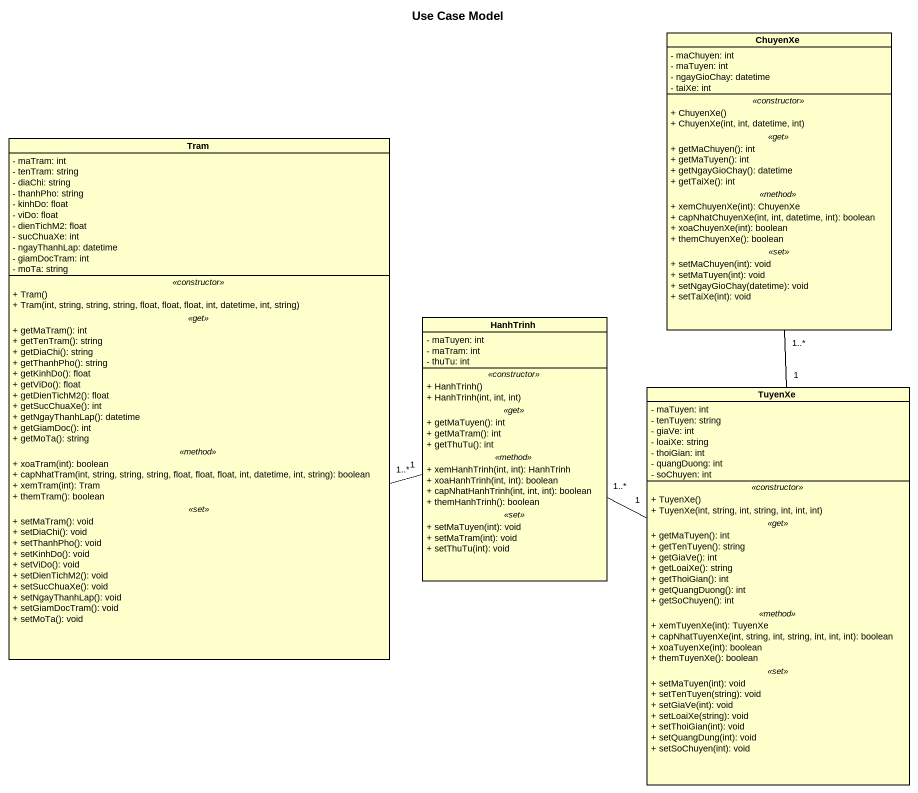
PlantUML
@startuml
title Use Case Model
hide circle
hide empty members
skinparam classAttributeIconSize 0
class ChuyenXe {
  - maChuyen: int
  - maTuyen: int
  - ngayGioChay: datetime
  - taiXe: int
  .. <<constructor>> ..
  + ChuyenXe()
  + ChuyenXe(int, int, datetime, int)
  .. <<get>> ..
  + getMaChuyen(): int
  + getMaTuyen(): int
  + getNgayGioChay(): datetime
  + getTaiXe(): int
  .. <<method>> ..
  + xemChuyenXe(int): ChuyenXe
  + capNhatChuyenXe(int, int, datetime, int): boolean
  + xoaChuyenXe(int): boolean
  + themChuyenXe(): boolean
  .. <<set>> ..
  + setMaChuyen(int): void
  + setMaTuyen(int): void
  + setNgayGioChay(datetime): void
  + setTaiXe(int): void
}
class Tram {
  - maTram: int
  - tenTram: string
  - diaChi: string
  - thanhPho: string
  - kinhDo: float
  - viDo: float
  - dienTichM2: float
  - sucChuaXe: int
  - ngayThanhLap: datetime
  - giamDocTram: int
  - moTa: string
  .. <<constructor>> ..
  + Tram()
  + Tram(int, string, string, string, float, float, float, int, datetime, int, string)
  .. <<get>> ..
  + getMaTram(): int
  + getTenTram(): string
  + getDiaChi(): string
  + getThanhPho(): string
  + getKinhDo(): float
  + getViDo(): float
  + getDienTichM2(): float
  + getSucChuaXe(): int
  + getNgayThanhLap(): datetime
  + getGiamDoc(): int
  + getMoTa(): string
  .. <<method>> ..
  + xoaTram(int): boolean
  + capNhatTram(int, string, string, string, float, float, float, int, datetime, int, string): boolean
  + xemTram(int): Tram
  + themTram(): boolean
  .. <<set>> ..
  + setMaTram(): void
  + setDiaChi(): void
  + setThanhPho(): void
  + setKinhDo(): void
  + setViDo(): void
  + setDienTichM2(): void
  + setSucChuaXe(): void
  + setNgayThanhLap(): void
  + setGiamDocTram(): void
  + setMoTa(): void
}
class HanhTrinh {
  - maTuyen: int
  - maTram: int
  - thuTu: int
  .. <<constructor>> ..
  + HanhTrinh()
  + HanhTrinh(int, int, int)
  .. <<get>> ..
  + getMaTuyen(): int
  + getMaTram(): int
  + getThuTu(): int
  .. <<method>> ..
  + xemHanhTrinh(int, int): HanhTrinh
  + xoaHanhTrinh(int, int): boolean
  + capNhatHanhTrinh(int, int, int): boolean
  + themHanhTrinh(): boolean
  .. <<set>> ..
  + setMaTuyen(int): void
  + setMaTram(int): void
  + setThuTu(int): void
}
class TuyenXe {
  - maTuyen: int
  - tenTuyen: string
  - giaVe: int
  - loaiXe: string
  - thoiGian: int
  - quangDuong: int
  - soChuyen: int
  .. <<constructor>> ..
  + TuyenXe()
  + TuyenXe(int, string, int, string, int, int, int)
  .. <<get>> ..
  + getMaTuyen(): int
  + getTenTuyen(): string
  + getGiaVe(): int
  + getLoaiXe(): string
  + getThoiGian(): int
  + getQuangDuong(): int
  + getSoChuyen(): int
  .. <<method>> ..
  + xemTuyenXe(int): TuyenXe
  + capNhatTuyenXe(int, string, int, string, int, int, int): boolean
  + xoaTuyenXe(int): boolean
  + themTuyenXe(): boolean
  .. <<set>> ..
  + setMaTuyen(int): void
  + setTenTuyen(string): void
  + setGiaVe(int): void
  + setLoaiXe(string): void
  + setThoiGian(int): void
  + setQuangDung(int): void
  + setSoChuyen(int): void
}
HanhTrinh "1" -left- "1..*" Tram
HanhTrinh "1..*" -right- "1" TuyenXe
TuyenXe "1" -up- "1..*" ChuyenXe
@enduml
